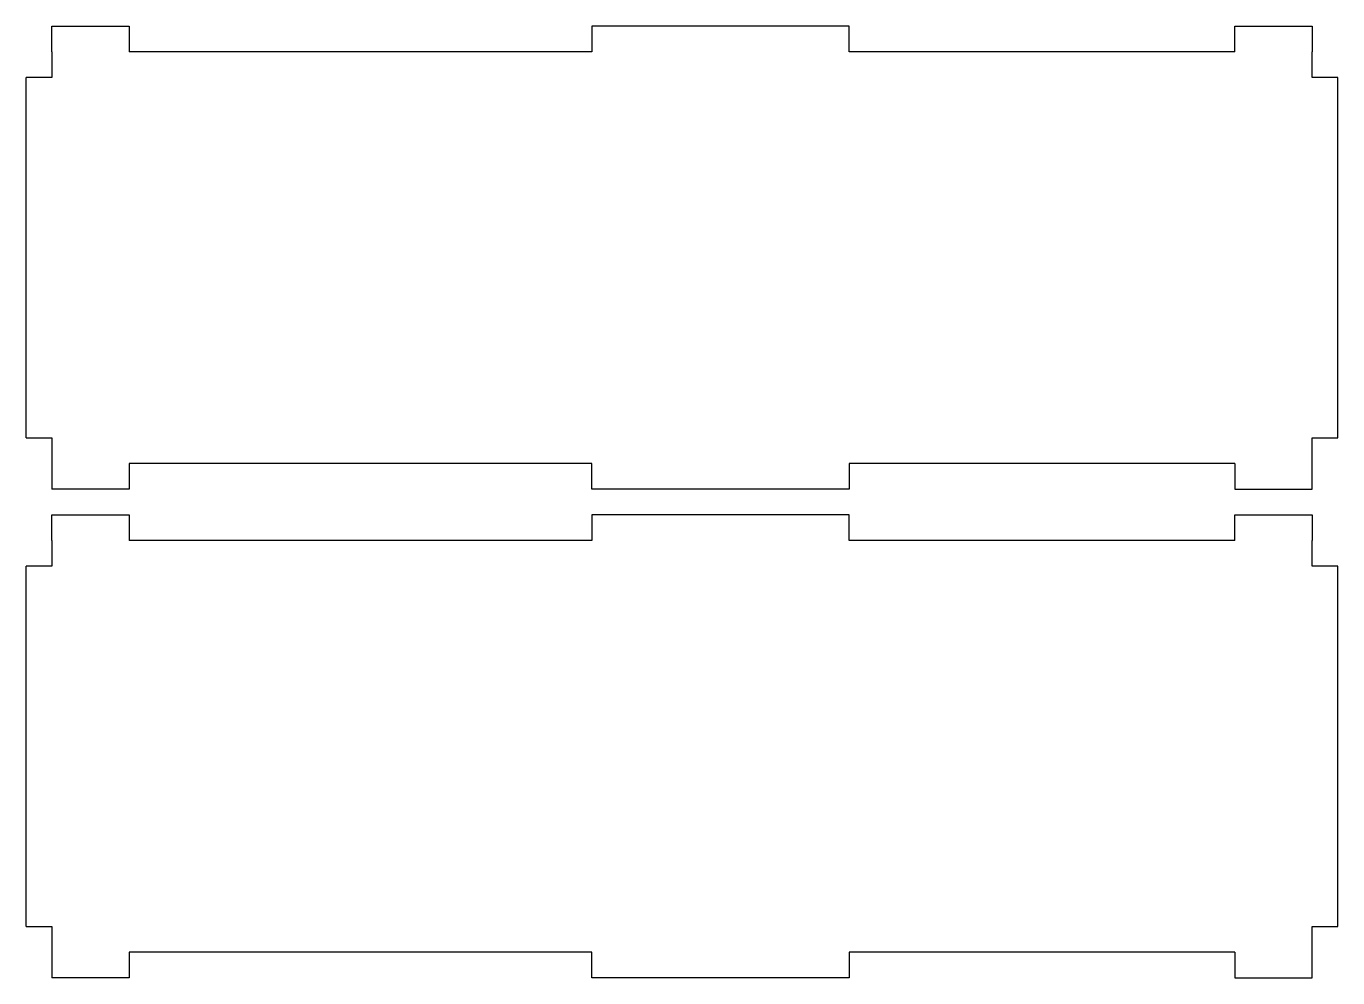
# Model space of a CAD drawing. Header units: inches. Extents: x 0 to 255, y 0 to 185.
import ezdxf

# ---------------------------------------------------------------- set-up
doc = ezdxf.new("R2010")
doc.units = ezdxf.units.IN
doc.header["$MEASUREMENT"] = 0

msp = doc.modelspace()

# ---------------------------------------------------------------- linework, layer by layer
for p, q in [((5, 180), (5, 185)), ((5, 185), (20, 185)), ((20, 185), (20, 180)), ((160, 185), (110, 185)), ((110, 185), (110, 180)), ((160, 180), (160, 185)), ((235, 180), (235, 185)), ((235, 185), (250, 185)), ((250, 185), (250, 180)), ((5, 180), (5, 175)), ((110, 180), (20, 180)), ((235, 180), (160, 180)), ((250, 175), (250, 180)), ((0, 105), (0, 175)), ((5, 175), (0, 175)), ((255, 175), (250, 175)), ((255, 105), (255, 175)), ((0, 105), (5, 105)), ((5, 105), (5, 100)), ((250, 100), (250, 105)), ((250, 105), (255, 105)), ((5, 100), (5, 95)), ((20, 100), (20, 95)), ((110, 100), (20, 100)), ((110, 95), (110, 100)), ((235, 100), (160, 100)), ((160, 100), (160, 95)), ((235, 100), (235, 95)), ((250, 95), (250, 100)), ((20, 95), (5, 95)), ((160, 95), (110, 95)), ((235, 95), (250, 95)), ((5, 85), (5, 90)), ((5, 90), (20, 90)), ((20, 90), (20, 85)), ((160, 90), (110, 90)), ((110, 90), (110, 85)), ((160, 85), (160, 90)), ((235, 85), (235, 90)), ((235, 90), (250, 90)), ((250, 90), (250, 85)), ((5, 85), (5, 80)), ((110, 85), (20, 85)), ((235, 85), (160, 85)), ((250, 80), (250, 85)), ((0, 10), (0, 80)), ((5, 80), (0, 80)), ((255, 80), (250, 80)), ((255, 10), (255, 80)), ((0, 10), (5, 10)), ((5, 10), (5, 5)), ((250, 5), (250, 10)), ((250, 10), (255, 10)), ((5, 5), (5, 0)), ((20, 5), (20, 0)), ((110, 5), (20, 5)), ((110, 0), (110, 5)), ((235, 5), (160, 5)), ((160, 5), (160, 0)), ((235, 5), (235, 0)), ((250, 0), (250, 5)), ((20, 0), (5, 0)), ((160, 0), (110, 0)), ((235, 0), (250, 0))]:
    msp.add_line(p, q)

doc.saveas('drawing.dxf')
